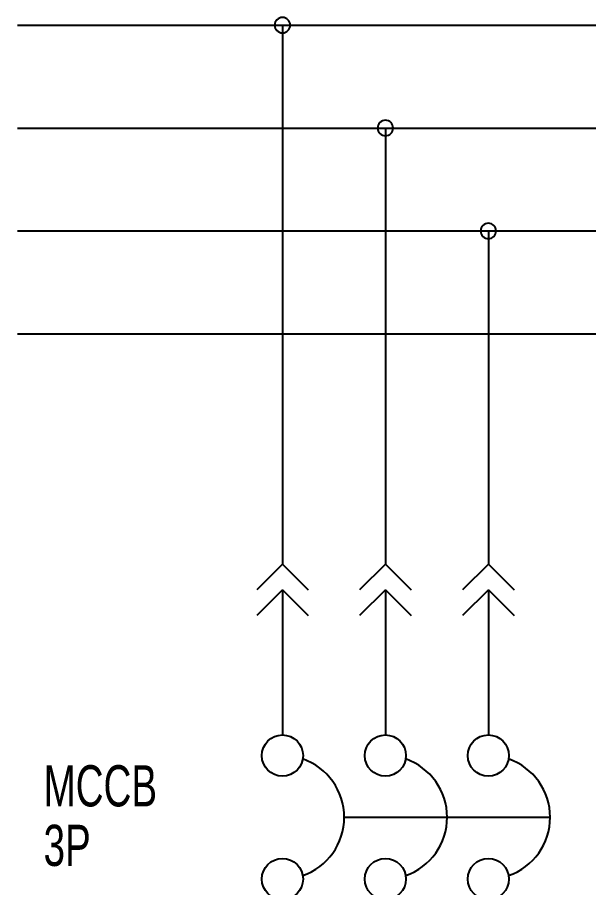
# Model space of a CAD drawing. Header units: millimetres. Extents: x 107 to 2900, y 85 to 3996.
# Drawn here: x 1073.9 to 1123.8, y 1132.1 to 1208.2 of the extents above; entities that cross this region are included whole.
import ezdxf
from ezdxf.lldxf.tags import DXFTag

# ---------------------------------------------------------------- set-up
doc = ezdxf.new("R2010")
doc.units = ezdxf.units.MM
for name, color, linetype in [('1', 1, 'CENTER'), ('6', 3, 'Continuous'), ('7', 7, 'Continuous'), ('LL', 7, 'Continuous')]:
    doc.layers.add(name, color=color, linetype=linetype)
doc.styles.add('ghs', font='NGULIM.TTF')
tags = doc.linetypes.add('CENTER', pattern=[2, 1.25, -0.25, 0.25, -0.25]).pattern_tags.tags
tags[10:11] = [DXFTag(74, 4), DXFTag(75, 0), DXFTag(340, '0'), DXFTag(46, 1.0), DXFTag(50, 0.0), DXFTag(44, 0.0), DXFTag(45, 0.0)]
tags[8:9] = [DXFTag(74, 4), DXFTag(75, 0), DXFTag(340, '0'), DXFTag(46, 1.0), DXFTag(50, 0.0), DXFTag(44, 0.0), DXFTag(45, 0.0)]
tags[6:7] = [DXFTag(74, 4), DXFTag(75, 0), DXFTag(340, '0'), DXFTag(46, 1.0), DXFTag(50, 0.0), DXFTag(44, 0.0), DXFTag(45, 0.0)]
tags[4:5] = [DXFTag(74, 4), DXFTag(75, 0), DXFTag(340, '0'), DXFTag(46, 1.0), DXFTag(50, 0.0), DXFTag(44, 0.0), DXFTag(45, 0.0)]
tags = doc.linetypes.add('HIDDEN', pattern=[0.375, 0.25, -0.125]).pattern_tags.tags
tags[6:7] = [DXFTag(74, 4), DXFTag(75, 0), DXFTag(340, '0'), DXFTag(46, 1.0), DXFTag(50, 0.0), DXFTag(44, 0.0), DXFTag(45, 0.0)]
tags[4:5] = [DXFTag(74, 4), DXFTag(75, 0), DXFTag(340, '0'), DXFTag(46, 1.0), DXFTag(50, 0.0), DXFTag(44, 0.0), DXFTag(45, 0.0)]

msp = doc.modelspace()

# ---------------------------------------------------------------- linework, layer by layer
at = {"color": 1, "linetype": 'Continuous'}
for p, q in [((1097.057, 1160.341), (1094.807, 1158.091)), ((1097.057, 1160.341), (1099.307, 1158.091)), ((1106.057, 1160.341), (1103.807, 1158.091)), ((1106.057, 1160.341), (1108.307, 1158.091)), ((1115.057, 1160.341), (1112.807, 1158.091)), ((1115.057, 1160.341), (1117.307, 1158.091)), ((1097.057, 1158.091), (1094.807, 1155.841)), ((1097.057, 1158.091), (1099.307, 1155.841)), ((1106.057, 1158.091), (1103.807, 1155.841)), ((1106.057, 1158.091), (1108.307, 1155.841)), ((1115.057, 1158.091), (1112.807, 1155.841)), ((1115.057, 1158.091), (1117.307, 1155.841))]:
    msp.add_line(p, q, dxfattribs=at)
at = {"color": 7, "linetype": 'Continuous'}
for centre in [(1097.057, 1143.601), (1106.057, 1143.601), (1115.057, 1143.601), (1097.057, 1132.801), (1106.057, 1132.801), (1115.057, 1132.801)]:
    msp.add_circle(centre, 1.8, dxfattribs=at)
for centre in [(1097.057, 1138.201), (1106.057, 1138.201), (1115.057, 1138.201)]:
    msp.add_arc(centre, 5.4, 289.18814, 70.81186, dxfattribs=at)
at = {"layer": '1', "color": 7, "linetype": 'Continuous'}
for p, q in [((1073.888, 1207.482), (1078.388, 1207.482)), ((1078.388, 1207.482), (1145.511, 1207.482)), ((1097.057, 1207.482), (1097.057, 1160.341)), ((1073.888, 1198.482), (1078.388, 1198.482)), ((1078.388, 1198.482), (1145.511, 1198.482)), ((1106.057, 1198.482), (1106.057, 1160.341)), ((1073.888, 1189.482), (1078.388, 1189.482)), ((1078.388, 1189.482), (1145.511, 1189.482)), ((1115.057, 1189.482), (1115.057, 1160.341)), ((1073.888, 1180.482), (1078.388, 1180.482)), ((1078.388, 1180.482), (1145.511, 1180.482)), ((1097.057, 1158.091), (1097.057, 1145.401)), ((1106.057, 1158.091), (1106.057, 1145.401)), ((1115.057, 1158.091), (1115.057, 1145.401))]:
    msp.add_line(p, q, dxfattribs=at)
at = {"layer": '6', "color": 7, "linetype": 'Continuous'}
for centre, start, end in [((1097.057, 1207.482), 0, 180), ((1097.057, 1207.482), 180, 0), ((1106.057, 1198.482), 0, 180), ((1106.057, 1198.482), 180, 0), ((1115.057, 1189.482), 0, 180), ((1115.057, 1189.482), 180, 0)]:
    msp.add_arc(centre, 0.675, start, end, dxfattribs=at)
at = {"layer": 'LL', "color": 7, "linetype": 'HIDDEN'}
msp.add_line((1102.457, 1138.201), (1120.457, 1138.201), dxfattribs=at)

# ---------------------------------------------------------------- texts
at = {"layer": '7', "color": 2, "linetype": 'Continuous', "style": 'ghs', "width": 0.7}
for s, p in [('MCCB', (1076.176, 1139.153)), ('3P', (1076.176, 1133.946))]:
    msp.add_text(s, height=3.6, dxfattribs=at).set_placement(p)

doc.saveas('drawing.dxf')
